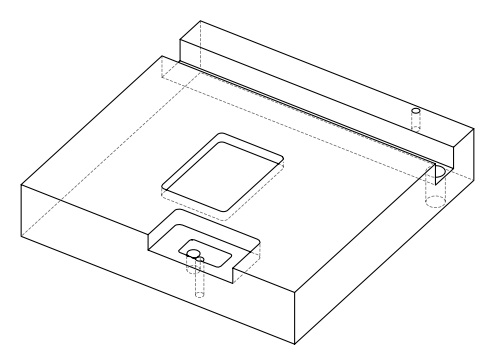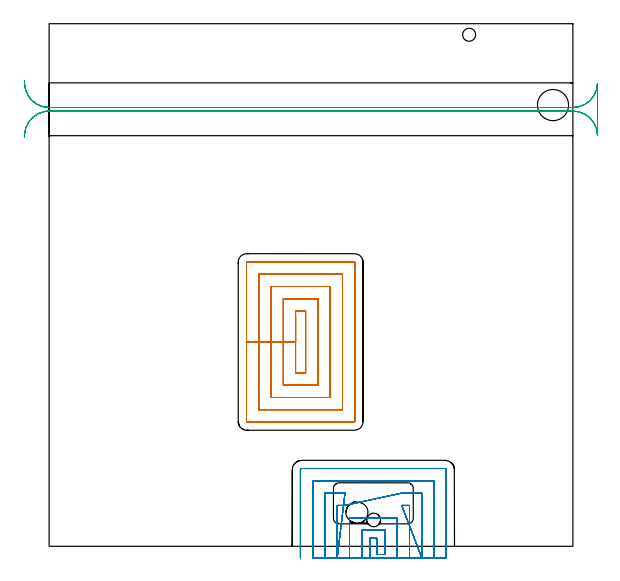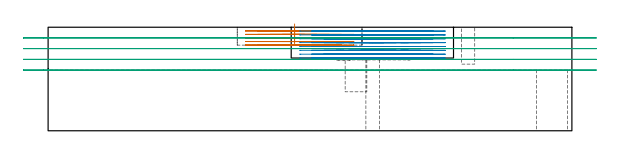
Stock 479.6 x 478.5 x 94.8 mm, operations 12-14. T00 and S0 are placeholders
(PLAN: 14 operations, 10 tool changes, 88.9 min)
(1 SPOT_DRILL | STEP1HOLE_1 | NXT0321_9005460120000 | 0.04 min | 3080 mm3)
(2 SPOT_DRILL_1 | STEP1POCKET | NXT0321_9005460120000 | 0.06 min | 3549 mm3)
(3 SPOT_DRILL_2 | STEP1POCKET_1 | NXT0321_9005460120000 | 0.03 min | 1 mm3)
(4 INDEXABLE_INSERT_DRILL_THROUGH_HOLE_FROM_SOLID | STEP1HOLE | NXT0302_028 | 0.25 min | 60414 mm3)
(5 DRILL_THROUGH_HOLE_INTO_CENTER | STEP1HOLE_1 | NXT0301_042 | 0.29 min | 2613 mm3)
(6 DRILL_TO_ENLARGE_THROUGH_HOLE | STEP1HOLE_1 | NXT0301_096 | 0.3 min | 5891 mm3)
(7 DRILL_BLIND_HOLE_INTO_CENTER | STEP1POCKET | UGT0301_373 | 0.13 min | 3106 mm3)
(8 DRILL_BLIND_HOLE_INTO_CENTER_1 | STEP1POCKET_1 | NXT0301_042 | 0.14 min | 1287 mm3)
(9 DRILL_TO_ENLARGE_BLIND_HOLE | STEP1POCKET_1 | UGT0301_373 | 0.14 min | 2516 mm3)
(10 MILL_ROUGH_BLIND_HOLE_CONTOUR | STEP1POCKET | NXT0201_013 | Spiral | 1.55 min | 11217 mm3)
(11 MILL_RECTANGULAR_POCKET | POCKET_RECTANGULAR_STRAIGHT | UGT0201_086 | Follow Part, ap 2, ae 75% | 29.15 min | 69038 mm3)
(12 MILL_RECTANGULAR_POCKET_1 | POCKET_RECTANGULAR_STRAIGHT_1 | UGT0201_133 | Follow Part, ap 3.75, ae 75% | 16.54 min | 301875 mm3)
(13 MILL_SLOT | SLOT_PARTIAL_RECTANGULAR | UGT0201_133 | Follow Part, ap 3.75, ae 75% | 30.08 min | 251817 mm3)
(14 MILL_RECTANGULAR_SLOT | SLOT_RECTANGULAR | UGT0201_009 | Follow Part, ap 11.25, ae 75% | 10.24 min | 883080 mm3)
(TOOL NXT0321_9005460120000 | NC Spot Drill, 142deg, 12mm, Carbide, Uncoated | D12 PA142 FL30 Z2)
(TOOL NXT0302_028 | Index. Insert Drill 28.5mm [880-D2850L32-03] | D28.5 PA176 FL86 Z2)
(TOOL NXT0301_042 | Carbide Drill 7.1mm [860.1-0710-057A1-MM 2214] | D7.1 PA140 FL85 Z2)
(TOOL NXT0301_096 | Carbide Drill 12.5mm [860.1-1250-063A1-MM 2214] | D12.5 PA140 FL77 Z2)
(TOOL UGT0301_373 | Twist Drill Flat Bottom 12 mm | D12 PA180 FL101 Z2)
(TOOL NXT0201_013 | ENDMILL 10mm | D10 FL30 Z4)
(TOOL UGT0201_086 | End Mill 8 mm | D8 R2 FL19 Z4)
(TOOL UGT0201_133 | Carbide End Mill 15.0 | D15 FL30 Z4)
(TOOL UGT0201_009 | End Mill 45 mm | D45 FL63 Z6)
(OP 12 MILL_RECTANGULAR_POCKET_1)
G17 G21 G94 G90
T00 M6
G54
G17 G0 G90 X225.7 Y210.537 S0 M3
G43 Z104.8 H0
Z97.8
G94 G1 Y187.1 Z91.52 F250.
Y158.8 F500.
X234.9
Y215.4
X225.7
Y187.1
X214.45
Y147.55
X246.15
Y226.65
X214.45
Y187.1
X203.2
Y136.3
X257.4
Y237.9
X203.2
Y187.1
X191.95
Y125.05
X268.65
Y249.15
X191.95
Y187.1
X180.7
Y114.1
G3 X181. Y113.8 R0.3
G1 X279.6
G3 X279.9 Y114.1 R0.3
G1 Y260.1
G3 X279.6 Y260.4 R0.3
G1 X181.
G3 X180.7 Y260.1 R0.3
G1 Y187.1
Y186.1
G0 X225.7 Y210.537 Z94.52
G1 Y187.1 Z88.24 F250.
Y158.8 F500.
X234.9
Y215.4
X225.7
Y187.1
X214.45
Y147.55
X246.15
Y226.65
X214.45
Y187.1
X203.2
Y136.3
X257.4
Y237.9
X203.2
Y187.1
X191.95
Y125.05
X268.65
Y249.15
X191.95
Y187.1
X180.7
Y114.1
G3 X181. Y113.8 R0.3
G1 X279.6
G3 X279.9 Y114.1 R0.3
G1 Y260.1
G3 X279.6 Y260.4 R0.3
G1 X181.
G3 X180.7 Y260.1 R0.3
G1 Y187.1
Y186.1
G0 X225.7 Y210.537 Z91.24
G1 Y187.1 Z84.96 F250.
Y158.8 F500.
X234.9
Y215.4
X225.7
Y187.1
X214.45
Y147.55
X246.15
Y226.65
X214.45
Y187.1
X203.2
Y136.3
X257.4
Y237.9
X203.2
Y187.1
X191.95
Y125.05
X268.65
Y249.15
X191.95
Y187.1
X180.7
Y114.1
G3 X181. Y113.8 R0.3
G1 X279.6
G3 X279.9 Y114.1 R0.3
G1 Y260.1
G3 X279.6 Y260.4 R0.3
G1 X181.
G3 X180.7 Y260.1 R0.3
G1 Y187.1
Y186.1
G0 X225.7 Y210.537 Z87.96
G1 Y187.1 Z81.68 F250.
Y158.8 F500.
X234.9
Y215.4
X225.7
Y187.1
X214.45
Y147.55
X246.15
Y226.65
X214.45
Y187.1
X203.2
Y136.3
X257.4
Y237.9
X203.2
Y187.1
X191.95
Y125.05
X268.65
Y249.15
X191.95
Y187.1
X180.7
Y114.1
G3 X181. Y113.8 R0.3
G1 X279.6
G3 X279.9 Y114.1 R0.3
G1 Y260.1
G3 X279.6 Y260.4 R0.3
G1 X181.
G3 X180.7 Y260.1 R0.3
G1 Y187.1
Y186.1
G0 X225.7 Y210.537 Z84.68
G1 Y187.1 Z78.4 F250.
Y158.8 F500.
X234.9
Y215.4
X225.7
Y187.1
X214.45
Y147.55
X246.15
Y226.65
X214.45
Y187.1
X203.2
Y136.3
X257.4
Y237.9
X203.2
Y187.1
X191.95
Y125.05
X268.65
Y249.15
X191.95
Y187.1
X180.7
Y114.1
G3 X181. Y113.8 R0.3
G1 X279.6
G3 X279.9 Y114.1 R0.3
G1 Y260.1
G3 X279.6 Y260.4 R0.3
G1 X181.
G3 X180.7 Y260.1 R0.3
G1 Y187.1
Y186.1
G0 Z104.8
M5
M2
(OP 13 MILL_SLOT)
G17 G21 G94 G90
T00 M6
G54
G17 G0 G90 X293.85 Y-10.5 S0 M3
G43 Z104.8 H0
Z91.275
G94 G1 Y-7.5 F250.
Y7.45 F500.
X299.95
Y-7.5
X307.45
Y14.95
X286.35
Y-7.5
Y-10.5 F250.
X318.7
Y-7.5
Y26.2 F500.
X297.4
G3 X297.177 Y25.992 R7.5
X296.953 Y26.2 R7.5
G1 X275.1
Y-7.5
Y-10.5 F250.
X329.95
Y-7.5
Y37.45 F500.
X325.9
X322.9 F250.
X341.2 Y-10.5 F500.
Y-7.5 F250.
Y48.7 F500.
X325.9
X322.9 F250.
X270.9 Y37.45 F500.
X267.9 F250.
X263.85 F500.
Y-7.5
Y-10.5 F250.
X270.9 Y48.7 F500.
X267.9 F250.
X252.6 F500.
Y-7.5
Y-10.5 F250.
X352.45
Y-7.5
Y59.95 F500.
X241.35
Y-7.5
Y-10.5 F250.
X363.7
Y-7.5
Y70. F500.
G3 X362.5 Y71.2 R1.2
G1 X231.3
G3 X230.1 Y70. R1.2
G1 Y-7.5
Y-10.5 F250.
G0 X293.85 Z87.75
G1 Y-7.5
Y7.45 F500.
X299.95
Y-7.5
X307.45
Y14.95
X286.35
Y-7.5
Y-10.5 F250.
X318.7
Y-7.5
Y26.2 F500.
X297.4
G3 X297.177 Y25.992 R7.5
X296.953 Y26.2 R7.5
G1 X275.1
Y-7.5
Y-10.5 F250.
X329.95
Y-7.5
Y37.45 F500.
X325.9
X322.9 F250.
X341.2 Y-10.5 F500.
Y-7.5 F250.
Y48.7 F500.
X325.9
X322.9 F250.
X270.9 Y37.45 F500.
X267.9 F250.
X263.85 F500.
Y-7.5
Y-10.5 F250.
X270.9 Y48.7 F500.
X267.9 F250.
X252.6 F500.
Y-7.5
Y-10.5 F250.
X352.45
Y-7.5
Y59.95 F500.
X241.35
Y-7.5
Y-10.5 F250.
X363.7
Y-7.5
Y70. F500.
G3 X362.5 Y71.2 R1.2
G1 X231.3
G3 X230.1 Y70. R1.2
G1 Y-7.5
Y-10.5 F250.
G0 X293.85 Z84.225
G1 Y-7.5
Y7.45 F500.
X299.95
Y-7.5
X307.45
Y14.95
X286.35
Y-7.5
Y-10.5 F250.
X318.7
Y-7.5
Y26.2 F500.
X297.4
G3 X297.177 Y25.992 R7.5
X296.953 Y26.2 R7.5
G1 X275.1
Y-7.5
Y-10.5 F250.
X329.95
Y-7.5
Y37.45 F500.
X325.9
X322.9 F250.
X341.2 Y-10.5 F500.
Y-7.5 F250.
Y48.7 F500.
X325.9
X322.9 F250.
X270.9 Y37.45 F500.
X267.9 F250.
X263.85 F500.
Y-7.5
Y-10.5 F250.
X270.9 Y48.7 F500.
X267.9 F250.
X252.6 F500.
Y-7.5
Y-10.5 F250.
X352.45
Y-7.5
Y59.95 F500.
X241.35
Y-7.5
Y-10.5 F250.
X363.7
Y-7.5
Y70. F500.
G3 X362.5 Y71.2 R1.2
G1 X231.3
G3 X230.1 Y70. R1.2
G1 Y-7.5
Y-10.5 F250.
G0 X293.85 Z80.7
G1 Y-7.5
Y7.45 F500.
X299.95
Y-7.5
X307.45
Y14.95
X286.35
Y-7.5
Y-10.5 F250.
X318.7
Y-7.5
Y26.2 F500.
X297.4
G3 X297.177 Y25.992 R7.5
X296.953 Y26.2 R7.5
G1 X275.1
Y-7.5
Y-10.5 F250.
X329.95
Y-7.5
Y37.45 F500.
X325.9
X322.9 F250.
X341.2 Y-10.5 F500.
Y-7.5 F250.
Y48.7 F500.
X325.9
X322.9 F250.
X270.9 Y37.45 F500.
X267.9 F250.
X263.85 F500.
Y-7.5
Y-10.5 F250.
X270.9 Y48.7 F500.
X267.9 F250.
X252.6 F500.
Y-7.5
Y-10.5 F250.
X352.45
Y-7.5
Y59.95 F500.
X241.35
Y-7.5
Y-10.5 F250.
X363.7
Y-7.5
Y70. F500.
G3 X362.5 Y71.2 R1.2
G1 X231.3
G3 X230.1 Y70. R1.2
G1 Y-7.5
Y-10.5 F250.
G0 X293.85 Z77.175
G1 Y-7.5
Y7.45 F500.
X299.95
Y-7.5
X307.45
Y14.95
X286.35
Y-7.5
Y-10.5 F250.
X318.7
Y-7.5
Y26.2 F500.
X297.4
G3 X297.177 Y25.992 R7.5
X296.953 Y26.2 R7.5
G1 X275.1
Y-7.5
Y-10.5 F250.
X329.95
Y-7.5
Y37.45 F500.
X325.9
X322.9 F250.
X341.2 Y-10.5 F500.
Y-7.5 F250.
Y48.7 F500.
X325.9
X322.9 F250.
X270.9 Y37.45 F500.
X267.9 F250.
X263.85 F500.
Y-7.5
Y-10.5 F250.
X270.901 Y48.7 F500.
X267.901 F250.
X252.6 F500.
Y-7.5
Y-10.5 F250.
X352.45
Y-7.5
Y59.95 F500.
X241.35
Y-7.5
Y-10.5 F250.
X363.7
Y-7.5
Y70. F500.
G3 X362.5 Y71.2 R1.2
G1 X231.3
G3 X230.1 Y70. R1.2
G1 Y-7.5
Y-10.5 F250.
G0 X293.85 Z73.65
G1 Y-7.5
Y7.45 F500.
X299.95
Y-7.5
X307.45
Y14.95
X286.35
Y-7.5
Y-10.5 F250.
X318.7
Y-7.5
Y26.2 F500.
X297.4
G3 X297.177 Y25.992 R7.5
X296.953 Y26.2 R7.5
G1 X275.1
Y-7.5
Y-10.5 F250.
X329.95
Y-7.5
Y37.45 F500.
X325.9
X322.9 F250.
X341.2 Y-10.5 F500.
Y-7.5 F250.
Y48.7 F500.
X325.9
X322.9 F250.
X270.9 Y37.45 F500.
X267.9 F250.
X263.85 F500.
Y-7.5
Y-10.5 F250.
X270.901 Y48.7 F500.
X267.901 F250.
X252.6 F500.
Y-7.5
Y-10.5 F250.
X352.45
Y-7.5
Y59.95 F500.
X241.35
Y-7.5
Y-10.5 F250.
X363.7
Y-7.5
Y70. F500.
G3 X362.5 Y71.2 R1.2
G1 X231.3
G3 X230.1 Y70. R1.2
G1 Y-7.5
Y-10.5 F250.
G0 X293.85 Z70.125
G1 Y-7.5
Y7.45 F500.
X299.95
Y-7.5
X307.45
Y14.95
X286.35
Y-7.5
Y-10.5 F250.
X318.7
Y-7.5
Y26.2 F500.
X297.4
G3 X297.177 Y25.992 R7.5
X296.953 Y26.2 R7.5
G1 X275.1
Y-7.5
Y-10.5 F250.
X329.95
Y-7.5
Y37.45 F500.
X325.9
X322.9 F250.
X341.2 Y-10.5 F500.
Y-7.5 F250.
Y48.7 F500.
X325.9
X322.9 F250.
X270.9 Y37.45 F500.
X267.9 F250.
X263.85 F500.
Y-7.5
Y-10.5 F250.
X270.9 Y48.7 F500.
X267.9 F250.
X252.6 F500.
Y-7.5
Y-10.5 F250.
X352.45
Y-7.5
Y59.95 F500.
X241.35
Y-7.5
Y-10.5 F250.
X363.7
Y-7.5
Y70. F500.
G3 X362.5 Y71.2 R1.2
G1 X231.3
G3 X230.1 Y70. R1.2
G1 Y-7.5
Y-10.5 F250.
G0 X293.85 Z66.6
G1 Y-7.5
Y7.45 F500.
X299.95
Y-7.5
X307.45
Y14.95
X286.35
Y-7.5
Y-10.5 F250.
X318.7
Y-7.5
Y26.2 F500.
X297.373
G3 X297.172 Y26.009 R7.5
X296.972 Y26.2 R7.5
G1 X275.1
Y-7.5
Y-10.5 F250.
X329.95
Y-7.5
Y37.45 F500.
X325.821
X322.821 F250.
X341.2 Y-10.5 F500.
Y-7.5 F250.
Y48.7 F500.
X325.821
X322.821 F250.
X270.979 Y37.45 F500.
X267.979 F250.
X263.85 F500.
Y-7.5
Y-10.5 F250.
X270.979 Y48.7 F500.
X267.979 F250.
X252.6 F500.
Y-7.5
Y-10.5 F250.
X352.45
Y-7.5
Y59.95 F500.
X241.35
Y-7.5
Y-10.5 F250.
X363.7
Y-7.5
Y70. F500.
G3 X362.5 Y71.2 R1.2
G1 X231.3
G3 X230.1 Y70. R1.2
G1 Y-7.5
Y-10.5 F250.
G0 Z104.8
M5
M2
(OP 14 MILL_RECTANGULAR_SLOT)
G17 G21 G94 G90
T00 M6
G54
G17 G0 G90 X-22.625 Y374.165 S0 M3
G43 Z104.8 H0
Z85.
G94 G1 X-22.47 Y377.161 F250.
G2 X-4.157 Y398.113 R22.5 F500.
X0. Y398.5 R22.5 F390.
G1 X425.819
X479.6 F500.
G2 X502.09 Y376.671 R22.5
G1 Y423.629
G2 X479.6 Y401.8 R22.5
G1 X0.
G2 X-22.47 Y423.139 R22.5
G1 X-22.625 Y426.135 F250.
G0 Y374.165 Z75.2
G1 X-22.47 Y377.161
G2 X-4.157 Y398.113 R22.5 F500.
X0. Y398.5 R22.5 F390.
G1 X425.819
X479.6 F500.
G2 X502.09 Y376.671 R22.5
G1 X502.1
Y423.629
X502.09
G2 X479.6 Y401.8 R22.5
G1 X0.
G2 X-22.47 Y423.139 R22.5
G1 X-22.625 Y426.135 F250.
G0 Y374.165 Z65.4
G1 X-22.47 Y377.161
G2 X-4.157 Y398.113 R22.5 F500.
X0. Y398.5 R22.5 F390.
G1 X425.819
X479.6 F500.
G2 X502.09 Y376.671 R22.5
G1 Y423.629
G2 X479.6 Y401.8 R22.5
G1 X0.
G2 X-22.47 Y423.139 R22.5
G1 X-22.625 Y426.135 F250.
G0 Y374.165 Z55.6
G1 X-22.47 Y377.161
G2 X-4.157 Y398.113 R22.5 F500.
X0. Y398.5 R22.5 F390.
G1 X425.819
X479.6 F500.
G2 X502.09 Y376.671 R22.5
G1 Y423.629
G2 X479.6 Y401.8 R22.5
G1 X0.
G2 X-22.47 Y423.139 R22.5
G1 X-22.625 Y426.135 F250.
G0 Z104.8
M5
M2
